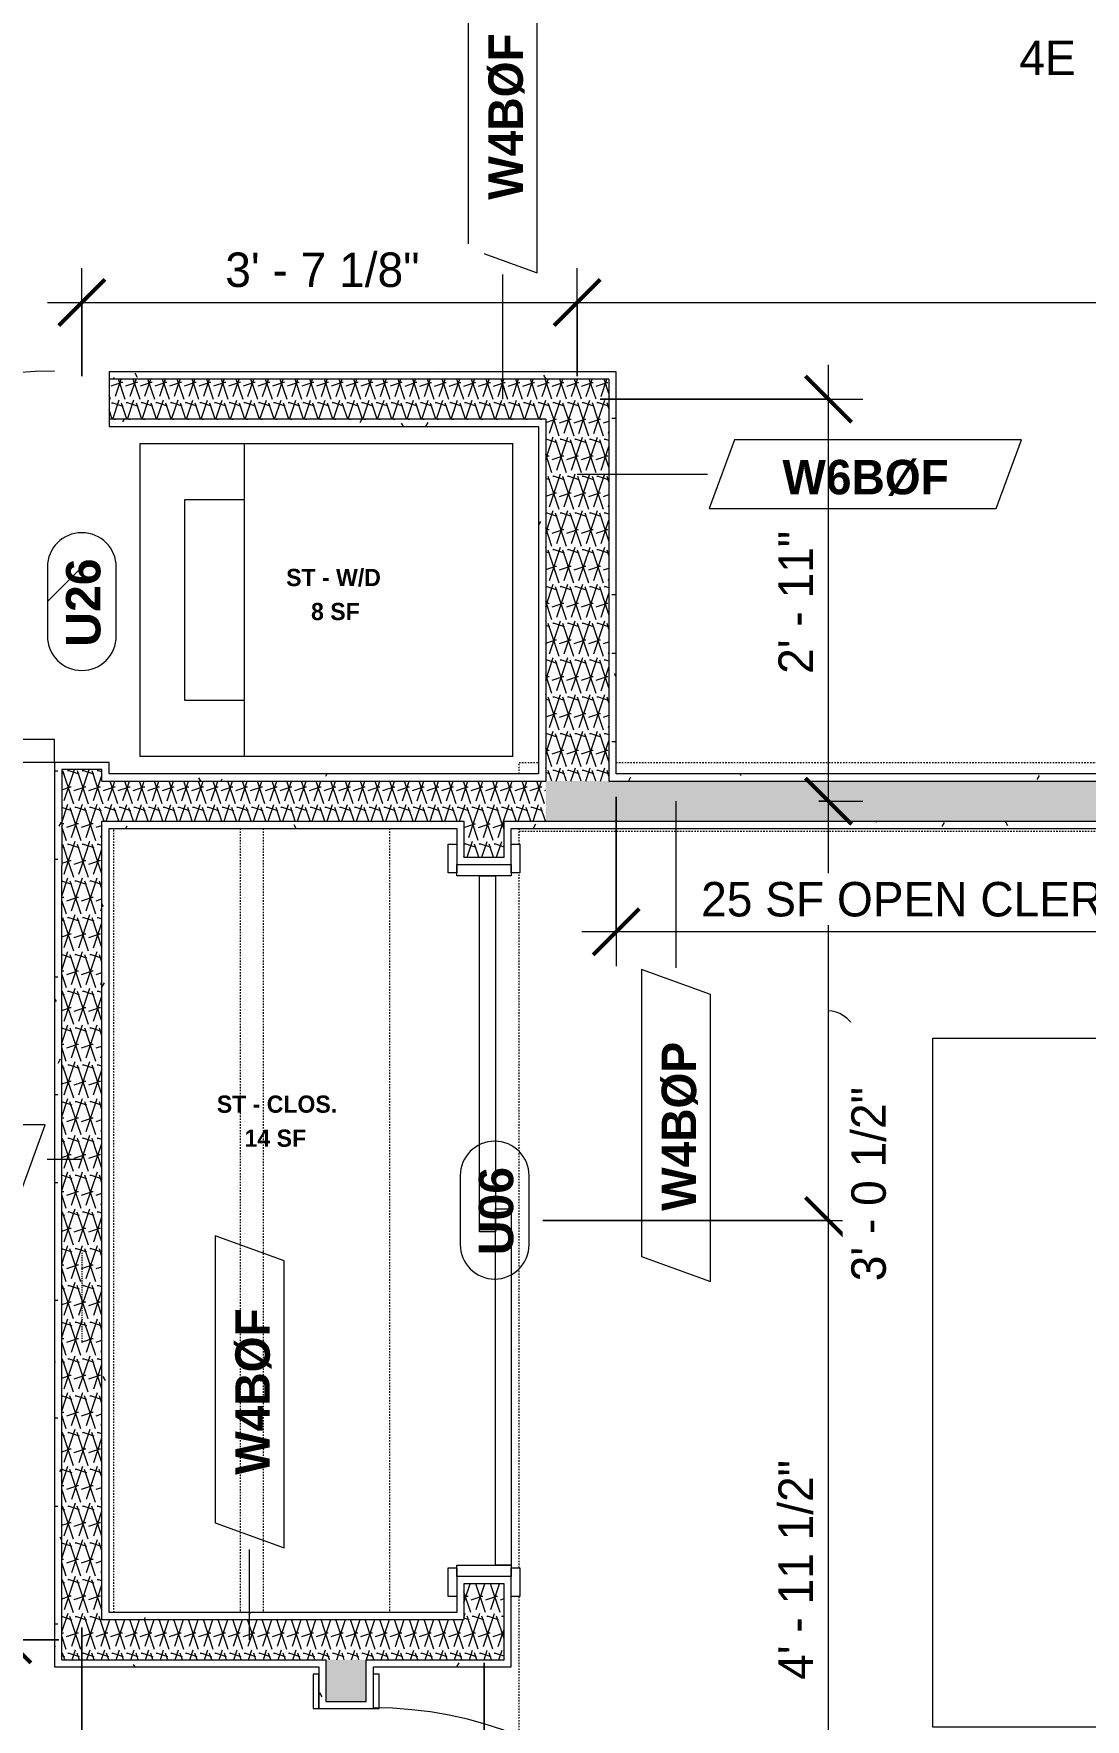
# Model space of a CAD drawing. Header units: inches. Extents: x -4058 to -1781, y 9814 to 12289.
# Drawn here: x -2674.3 to -2582.8, y 10569.6 to 10716.3 of the extents above; entities that cross this region are included whole.
import ezdxf

# ---------------------------------------------------------------- set-up
doc = ezdxf.new("R2010")
doc.units = ezdxf.units.IN
doc.header["$MEASUREMENT"] = 0
doc.linetypes.add('Dash', pattern=[0.25, 0.125, -0.125])
doc.linetypes.add('Dash 3_32_', pattern=[0.1875, 0.09375, -0.09375])
for name, color, linetype, lineweight in [('A-ANNO-DIMS', 211, 'Continuous', 9), ('A-ANNO-DIMS-32', 211, 'Continuous', 9), ('A-AREA-IDEN', 2, 'Continuous', 9), ('A-DETL-1', 90, 'Dash 3_32_', 9), ('A-DOOR-2', 31, 'Continuous', 9), ('A-DOOR-FRAM', 31, 'Continuous', 9), ('A-DOOR-IDEN', 31, 'Continuous', 9), ('A-WALL-2', 113, 'Continuous', 9), ('A-WALL-IDEN', 211, 'Continuous', 9), ('A-WALL-PATT-1', 9, 'Continuous', 9), ('G-ANNO-SYMB-3', 111, 'Continuous', 9), ('I-FURN', 30, 'Continuous', 9), ('I-FURN-HDLN', 30, 'Dash', 9), ('P-SANR-FIXT', 6, 'Continuous', 9), ('Q-CASE', 31, 'Continuous', 9), ('Q-CASE-HDLN', 31, 'Dash', 9)]:
    doc.layers.add(name, color=color, linetype=linetype, lineweight=lineweight)
doc.styles.add('Arial_B', font='arialbd.ttf', dxfattribs={"height": 3})
doc.styles.add('Century Gothic', font='ufonts.com_century-gothic.ttf', dxfattribs={"height": 3})
doc.styles.add('Century Gothic_B', font='GOTHICB.TTF', dxfattribs={"height": 1.5})
doc.styles.add('Century Gothic_B_1', font='GOTHICB.TTF', dxfattribs={"height": 3})
doc.dimstyles.new('THE_DIMENSION_STRING', dxfattribs={"dimscale": 12, "dimtxt": 3.132505, "dimasz": 0.333333, "dimexe": 0.25, "dimexo": 0.166667, "dimgap": 0.041667, "dimtad": 1, "dimdec": 4, "dimrnd": 0.0625, "dimzin": 3, "dimdsep": 46, "dimlunit": 4, "dimtxsty": 'Century Gothic', "dimblk1": 'OBLIQUE', "dimblk2": 'OBLIQUE', "dimsah": 1, "dimcen": 0.09, "dimdle": 0.25, "dimazin": 0, "dimtfac": 1, "dimtdec": 4, "dimtix": 1, "dimtmove": 0, "dimatfit": 3, "dimfxl": 1, "dimtvp": 1, "dimtfill": 1, "dimfrac": 2, "dimtolj": 1, "dimtzin": 0, "dimarcsym": 2})
doc.dimstyles.new('THE_DIMENSION_STRING_1', dxfattribs={"dimscale": 12, "dimtxt": 3.132505, "dimasz": 0.333333, "dimexe": 0.25, "dimexo": 0.166667, "dimgap": 0.041667, "dimtad": 1, "dimdec": 4, "dimrnd": 0.0625, "dimzin": 3, "dimdsep": 46, "dimlunit": 4, "dimtxsty": 'Century Gothic', "dimblk1": 'OBLIQUE', "dimblk2": 'OBLIQUE', "dimsah": 1, "dimcen": 0.09, "dimdle": 0.25, "dimazin": 0, "dimtfac": 1, "dimtdec": 4, "dimtix": 1, "dimtmove": 1, "dimatfit": 3, "dimfxl": 1, "dimtvp": 1, "dimtfill": 1, "dimfrac": 2, "dimtolj": 1, "dimtzin": 0, "dimarcsym": 2})
doc.dimstyles.new('THE_DIMENSION_STRING_2', dxfattribs={"dimscale": 12, "dimtxt": 3.132505, "dimasz": 0.333333, "dimexe": 0.25, "dimexo": 0.166667, "dimgap": 0.041667, "dimtad": 1, "dimdec": 4, "dimrnd": 0.0625, "dimzin": 3, "dimdsep": 46, "dimlunit": 4, "dimtxsty": 'Century Gothic', "dimblk1": 'OBLIQUE', "dimblk2": 'OBLIQUE', "dimsah": 1, "dimcen": 0.09, "dimdle": 0.25, "dimazin": 0, "dimtfac": 1, "dimtdec": 4, "dimtix": 1, "dimtmove": 0, "dimatfit": 3, "dimfxl": 1, "dimtvp": 1, "dimtfill": 1, "dimfrac": 2, "dimtolj": 1, "dimtzin": 0, "dimarcsym": 2})
doc.dimstyles.new('THE_DIMENSION_STRING_6', dxfattribs={"dimscale": 12, "dimtxt": 3.132505, "dimasz": 0.333333, "dimexe": 0.25, "dimexo": 0.166667, "dimgap": 0.041667, "dimtad": 1, "dimdec": 4, "dimrnd": 0.0625, "dimzin": 3, "dimdsep": 46, "dimlunit": 4, "dimtxsty": 'Century Gothic', "dimblk1": 'OBLIQUE', "dimblk2": 'OBLIQUE', "dimsah": 1, "dimcen": 0.09, "dimdle": 0.25, "dimazin": 0, "dimtfac": 1, "dimtdec": 4, "dimtix": 1, "dimtmove": 0, "dimatfit": 3, "dimfxl": 1, "dimtvp": 1, "dimtfill": 1, "dimfrac": 2, "dimtolj": 1, "dimtzin": 0, "dimarcsym": 2})
pattern_1 = [(0, (0, 0), (10.24, 2.56), [0.422, -7.258, 0.422, -7.258, -40.96]), (0, (0, 0), (10.24, 2.56), [-15.36, 0.422, -14.938, 0.422, -7.258, -17.92]), (0, (0, 0), (10.24, 2.56), [-38.4, 0.422, -4.698, 0.422, -12.378]), (120, (3.84, 1.28), (-7.33702503, 7.58810013), [0.422, -7.258, 0.422, -7.258, -40.96]), (120, (3.84, 1.28), (-7.33702503, 7.58810013), [-15.36, 0.422, -14.938, 0.422, -7.258, -17.92]), (120, (3.84, 1.28), (-7.33702503, 7.58810013), [-38.4, 0.422, -4.698, 0.422, -12.378]), (240, (5.12, 6.4), (-2.90297497, -10.14810013), [0.422, -7.258, 0.422, -7.258, -40.96]), (240, (5.12, 6.4), (-2.90297497, -10.14810013), [-15.36, 0.422, -14.938, 0.422, -7.258, -17.92]), (240, (5.12, 6.4), (-2.90297497, -10.14810013), [-38.4, 0.422, -4.698, 0.422, -12.378])]
pattern_2 = [(161.57, (0.16, 0.16), (-1.279773737, -0.000426766), [0, -9.107, 1.011, 0]), (18.43, (-0.16, 0.16), (-1.279773737, 0.000426766), [0, -9.107, 1.011, 0]), (108.43, (0.16, 0.16), (0.639452382, -3.199964008), [3.035, -7.083]), (71.57, (-0.16, 0.16), (0.639452382, 3.199964008), [3.035, -7.083])]

# ---------------------------------------------------------------- blocks, each defined once
blk = doc.blocks.new('SLIDING - FLUSH - SLIDING - FLUSH - 5-0 x 6-8-3203586-UNIT PLANS - 2ND FLOOR')
at = {"layer": 'A-DOOR-2'}
for p, q in [((-32.75, 3.25), (-30.25, 3.25)), ((-32.75, 2.5), (-32.75, 3.25)), ((-30.25, 3.25), (-30.25, 2.5)), ((30.25, 3.25), (32.75, 3.25)), ((30.25, 2.5), (30.25, 3.25)), ((32.75, 3.25), (32.75, 2.5)), ((-30.25, 2.5), (-32.75, 2.5)), ((32.75, 2.5), (30.25, 2.5)), ((-1, -0.88), (-1, 0.5)), ((-1, 0.5), (30, 0.5)), ((30, 0.5), (30, -0.88)), ((-30, -2.25), (-30, -0.88)), ((-30, -0.88), (1, -0.88)), ((30, -0.88), (-1, -0.88)), ((1, -0.88), (1, -2.25)), ((-32.75, -2.25), (-30.25, -2.25)), ((-32.75, -3), (-32.75, -2.25)), ((-30.25, -2.25), (-30.25, -3)), ((1, -2.25), (-30, -2.25)), ((30.25, -2.25), (32.75, -2.25)), ((30.25, -3), (30.25, -2.25)), ((32.75, -2.25), (32.75, -3)), ((-30.25, -3), (-32.75, -3)), ((32.75, -3), (30.25, -3))]:
    blk.add_line(p, q, dxfattribs=at)
at = {"layer": 'A-DOOR-FRAM'}
for p, q in [((-31, -2.25), (-31, 2.5)), ((-31, 2.5), (-30, 2.5)), ((-30, 2.5), (-30, -2.25)), ((30, 2.5), (31, 2.5)), ((30, -2.25), (30, 2.5)), ((31, 2.5), (31, -2.25)), ((-30, -2.25), (-31, -2.25)), ((31, -2.25), (30, -2.25))]:
    blk.add_line(p, q, dxfattribs=at)
blk = doc.blocks.new('SWING - SINGLE - FLUSH - SWING - FLUSH - 2-10 x 6-8 - PRIVACY-3983842-UNIT PLANS - 2ND FLOOR')
at = {"layer": 'A-DOOR-2'}
for p, q in [((15, 2.37), (15, 36.38)), ((17, 36.38), (15, 36.38)), ((17, 2.37), (17, 36.38)), ((17, 2.37), (15, 2.37))]:
    blk.add_line(p, q, dxfattribs=at)
blk.add_arc((17, 2.37), 34.07, 93.3657, 180, dxfattribs=at)
at = {"layer": 'A-DOOR-FRAM'}
for p, q in [((-17, 2.87), (-20, 2.87)), ((-20, 2.87), (-20, 2.37)), ((-20, 2.37), (-17, 2.37)), ((-17, 2.37), (-17, 2.87)), ((20, 2.87), (17, 2.87)), ((17, 2.87), (17, 2.37)), ((17, 2.37), (20, 2.37)), ((20, 2.37), (20, 2.87)), ((-17, -2.38), (-20, -2.38)), ((-20, -2.38), (-20, -2.88)), ((-20, -2.88), (-17, -2.88)), ((-17, -2.88), (-17, -2.38)), ((20, -2.38), (17, -2.38)), ((17, -2.38), (17, -2.88)), ((17, -2.88), (20, -2.88)), ((20, -2.88), (20, -2.38))]:
    blk.add_line(p, q, dxfattribs=at)
blk = doc.blocks.new('OD_CW_Closet - OD_CW_Closet-3786599-UNIT PLANS - 2ND FLOOR')
at = {"layer": 'Q-CASE-HDLN'}
for p, q in [((0.74, -24), (0.74, 0)), ((0.74, 0), (68.99, 0)), ((68.99, 0), (68.99, -24)), ((0.74, -11), (68.99, -11)), ((0.74, -13), (68.99, -13)), ((68.99, -24), (0.74, -24))]:
    blk.add_line(p, q, dxfattribs=at)
blk = doc.blocks.new('SWING - SINGLE - FLUSH - SWING - OFFSET PIVOT - 34_ x 80_ - DRYWALL FRAME-3983854-UNIT PLANS - 2ND FLOOR')
at = {"layer": 'A-DOOR-2'}
for p, q in [((15, -2.37), (15, -36.38)), ((17, -2.37), (15, -2.37)), ((17, -2.37), (17, -36.38)), ((17, -36.38), (15, -36.38))]:
    blk.add_line(p, q, dxfattribs=at)
blk.add_arc((17, -2.37), 34.07, 180, 266.6343, dxfattribs=at)
blk = doc.blocks.new('Bed-Standard - Queen 60_ x 79_-3761504-UNIT PLANS - 2ND FLOOR')
at = {"layer": 'I-FURN'}
for p, q in [((-19.31, 41.3), (40.69, 41.3)), ((-19.31, -37.2), (-19.31, 41.3)), ((40.69, 41.3), (40.69, -37.2)), ((40.69, -23.7), (-19.31, -17.13)), ((-16.31, -23.7), (37.69, -23.7)), ((-16.31, -35.7), (-16.31, -23.7)), ((37.69, -35.7), (37.69, -23.7)), ((-16.31, -35.7), (37.69, -35.7))]:
    blk.add_line(p, q, dxfattribs=at)
at = {"layer": 'I-FURN-HDLN'}
for p, q in [((-55.31, 77.3), (-7.94, 77.3)), ((-5.44, 77.3), (55.06, 77.3)), ((57.56, 77.3), (58.94, 77.3)), ((58.69, 77.3), (58.69, -37.2)), ((63.69, 77.3), (64.69, 77.3)), ((64.69, 77.3), (64.69, 75.61)), ((64.69, 68.86), (64.69, -13.39)), ((-55.31, 17.36), (-55.31, 51.36))]:
    blk.add_line(p, q, dxfattribs=at)
blk = doc.blocks.new('Stacked Washer and Dryer - 26_x25_ - Private-1352637-UNIT PLANS - 2ND FLOOR')
at = {"layer": 'P-SANR-FIXT'}
for p, q in [((0, 13.625), (32.4375, 13.625)), ((0, 13.625), (0, -13.625)), ((23.34375, 13.625), (23.34375, -13.625)), ((32.4375, 13.625), (32.4375, -13.625)), ((23.34375, 8.75), (28.53125, 8.75)), ((28.53125, 8.75), (28.53125, -8.75)), ((28.53125, -8.75), (23.34375, -8.75)), ((32.4375, -13.625), (0, -13.625))]:
    blk.add_line(p, q, dxfattribs=at)
blk = doc.blocks.new('DIMBLOCK14-UNIT PLANS - 2ND FLOOR')
at = {"layer": 'A-ANNO-DIMS-32', "lineweight": 50}
for p, q in [((-2605.15, 10613.03), (-2607.15, 10615.03)), ((-2605.15, 10613.03), (-2603.15, 10611.03)), ((-2605.15, 10553.53), (-2607.15, 10555.53)), ((-2605.15, 10553.53), (-2603.15, 10551.53))]:
    blk.add_line(p, q, dxfattribs=at)
at = {"layer": 'A-ANNO-DIMS-32'}
for p, q in [((-2630, 10613.03), (-2602.15, 10613.03)), ((-2605.15, 10613.03), (-2630, 10613.03)), ((-2605.15, 10553.53), (-2605.15, 10613.03)), ((-2623.03, 10553.53), (-2602.15, 10553.53)), ((-2605.15, 10553.53), (-2623.03, 10553.53))]:
    blk.add_line(p, q, dxfattribs=at)
at = {"layer": 'A-ANNO-DIMS-32', "color": 0, "insert": (-2609.49, 10573.04), "char_height": 3, "width": 24.5827, "attachment_point": 1, "rotation": 90, "line_spacing_factor": 0.984502, "style": 'Century Gothic', "bg_fill": 3, "box_fill_scale": 1.25, "bg_fill_color": 256, "bg_fill_true_color": 13158600, "bg_fill_transparency": 0}
blk.add_mtext('4\' - 11 1/2"', dxfattribs=at)
blk = doc.blocks.new('_Oblique')
at = {"color": 0, "linetype": 'ByBlock', "lineweight": -2}
blk.add_line((-0.5, -0.5), (0.5, 0.5), dxfattribs=at)
blk = doc.blocks.new('DIMBLOCK15-UNIT PLANS - 2ND FLOOR')
at = {"layer": 'A-ANNO-DIMS-32', "lineweight": 50}
for p, q in [((-2605.15, 10649.53), (-2607.15, 10651.53)), ((-2605.15, 10649.53), (-2603.15, 10647.53)), ((-2605.15, 10613.03), (-2607.15, 10615.03)), ((-2605.15, 10613.03), (-2603.15, 10611.03))]:
    blk.add_line(p, q, dxfattribs=at)
at = {"layer": 'A-ANNO-DIMS-32'}
for p, q in [((-2605.97, 10649.53), (-2602.15, 10649.53)), ((-2605.15, 10649.53), (-2605.97, 10649.53)), ((-2605.15, 10613.03), (-2605.15, 10649.53)), ((-2630, 10613.03), (-2602.15, 10613.03)), ((-2605.15, 10613.03), (-2630, 10613.03))]:
    blk.add_line(p, q, dxfattribs=at)
blk.add_ellipse((-2605.15, 10625.89), major_axis=(0, 5.39), ratio=0.627633, start_param=4.712389, end_param=6.283185, dxfattribs=at)
at = {"layer": 'A-ANNO-DIMS-32', "color": 0, "insert": (-2603.15, 10607.74), "char_height": 3, "width": 21.7784, "attachment_point": 1, "rotation": 90, "line_spacing_factor": 0.984502, "style": 'Century Gothic', "bg_fill": 3, "box_fill_scale": 1.25, "bg_fill_color": 256, "bg_fill_true_color": 13158600, "bg_fill_transparency": 0}
blk.add_mtext('3\' - 0 1/2"', dxfattribs=at)
blk = doc.blocks.new('DIMBLOCK16-UNIT PLANS - 2ND FLOOR')
at = {"layer": 'A-ANNO-DIMS-32'}
for p, q in [((-2605.15, 10649.53), (-2605.15, 10687.53)), ((-2625, 10684.53), (-2602.15, 10684.53)), ((-2605.15, 10684.53), (-2625, 10684.53)), ((-2605.97, 10649.53), (-2602.15, 10649.53)), ((-2605.15, 10649.53), (-2605.97, 10649.53))]:
    blk.add_line(p, q, dxfattribs=at)
at = {"layer": 'A-ANNO-DIMS-32', "lineweight": 50}
for p, q in [((-2605.15, 10684.53), (-2607.15, 10686.53)), ((-2605.15, 10684.53), (-2603.15, 10682.53)), ((-2605.15, 10649.53), (-2607.15, 10651.53)), ((-2605.15, 10649.53), (-2603.15, 10647.53))]:
    blk.add_line(p, q, dxfattribs=at)
at = {"layer": 'A-ANNO-DIMS-32', "color": 0, "insert": (-2609.49, 10660.62), "char_height": 3, "width": 15.394, "attachment_point": 1, "rotation": 90, "line_spacing_factor": 0.984502, "style": 'Century Gothic', "bg_fill": 3, "box_fill_scale": 1.25, "bg_fill_color": 256, "bg_fill_true_color": 13158600, "bg_fill_transparency": 0}
blk.add_mtext('2\' - 11"', dxfattribs=at)
blk = doc.blocks.new('DIMBLOCK17-UNIT PLANS - 2ND FLOOR')
at = {"layer": 'A-ANNO-DIMS-32'}
for p, q in [((-2670.12, 10574.53), (-2670.12, 10561.2)), ((-2670.12, 10564.2), (-2670.12, 10574.53)), ((-2635.12, 10574.53), (-2635.12, 10561.2)), ((-2635.12, 10564.2), (-2635.12, 10574.53)), ((-2632.12, 10564.2), (-2673.12, 10564.2))]:
    blk.add_line(p, q, dxfattribs=at)
at = {"layer": 'A-ANNO-DIMS-32', "lineweight": 50}
for p, q in [((-2670.12, 10564.2), (-2668.12, 10566.2)), ((-2635.12, 10564.2), (-2633.12, 10566.2)), ((-2670.12, 10564.2), (-2672.12, 10562.2)), ((-2635.12, 10564.2), (-2637.12, 10562.2))]:
    blk.add_line(p, q, dxfattribs=at)
at = {"layer": 'A-ANNO-DIMS-32', "color": 0, "insert": (-2659.04, 10568.55), "char_height": 3, "width": 15.394, "attachment_point": 1, "line_spacing_factor": 0.984502, "style": 'Century Gothic', "bg_fill": 3, "box_fill_scale": 1.25, "bg_fill_color": 256, "bg_fill_true_color": 13158600, "bg_fill_transparency": 0}
blk.add_mtext('2\' - 11"', dxfattribs=at)
blk = doc.blocks.new('DIMBLOCK20-UNIT PLANS - 2ND FLOOR')
at = {"layer": 'A-ANNO-DIMS-32'}
for p, q in [((-2670.12, 10574.53), (-2670.12, 10545.96)), ((-2670.12, 10548.96), (-2670.12, 10574.53)), ((-2647.12, 10548.14), (-2647.12, 10551.96)), ((-2647.12, 10548.96), (-2673.12, 10548.96)), ((-2647.12, 10548.96), (-2647.12, 10548.14))]:
    blk.add_line(p, q, dxfattribs=at)
at = {"layer": 'A-ANNO-DIMS-32', "lineweight": 50}
for p, q in [((-2670.12, 10548.96), (-2668.12, 10550.96)), ((-2647.12, 10548.96), (-2645.12, 10550.96)), ((-2670.12, 10548.96), (-2672.12, 10546.96)), ((-2647.12, 10548.96), (-2649.12, 10546.96))]:
    blk.add_line(p, q, dxfattribs=at)
at = {"layer": 'A-ANNO-DIMS-32', "color": 0, "insert": (-2665.04, 10553.31), "char_height": 3, "width": 15.394, "attachment_point": 1, "line_spacing_factor": 0.984502, "style": 'Century Gothic', "bg_fill": 3, "box_fill_scale": 1.25, "bg_fill_color": 256, "bg_fill_true_color": 13158600, "bg_fill_transparency": 0}
blk.add_mtext('1\' - 11"', dxfattribs=at)
blk = doc.blocks.new('Wall Tag - Arch Wall-3956453-UNIT PLANS - 2ND FLOOR')
at = {"layer": 'A-WALL-IDEN'}
for p, q in [((-0.3561, 0.0937), (-0.4244, -0.0937)), ((0.4244, 0.0937), (-0.3561, 0.0937)), ((0.3561, -0.0937), (0.4244, 0.0937)), ((-0.4244, -0.0937), (0.3561, -0.0937))]:
    blk.add_line(p, q, dxfattribs=at)
blk = doc.blocks.new('Door Tag - Type Mark-2601225-UNIT PLANS - 2ND FLOOR')
at = {"layer": 'A-DOOR-IDEN'}
for p, q in [((0.09375, 0.09375), (-0.09375, 0.09375)), ((-0.09375, -0.09375), (0.09375, -0.09375))]:
    blk.add_line(p, q, dxfattribs=at)
for centre, start, end in [((-0.09375, 0), 90, 270), ((0.09375, 0), 270, 90)]:
    blk.add_arc(centre, 0.09375, start, end, dxfattribs=at)
blk = doc.blocks.new('DIMBLOCK388-UNIT PLANS - 2ND FLOOR')
at = {"layer": 'A-ANNO-DIMS-32'}
for p, q in [((-2670.12, 10686.53), (-2670.12, 10695.95)), ((-2627, 10686.53), (-2627, 10695.95)), ((-2673.12, 10692.95), (-2627, 10692.95)), ((-2670.12, 10692.95), (-2670.12, 10686.53)), ((-2627, 10692.95), (-2627, 10686.53))]:
    blk.add_line(p, q, dxfattribs=at)
at = {"layer": 'A-ANNO-DIMS-32', "lineweight": 50}
for p, q in [((-2670.12, 10692.95), (-2668.12, 10694.95)), ((-2627, 10692.95), (-2625, 10694.95)), ((-2670.12, 10692.95), (-2672.12, 10690.95)), ((-2627, 10692.95), (-2629, 10690.95))]:
    blk.add_line(p, q, dxfattribs=at)
at = {"layer": 'A-ANNO-DIMS-32', "color": 0, "insert": (-2657.64, 10697.3), "char_height": 3, "width": 21.7784, "attachment_point": 1, "line_spacing_factor": 0.984502, "style": 'Century Gothic', "bg_fill": 3, "box_fill_scale": 1.25, "bg_fill_color": 256, "bg_fill_true_color": 13158600, "bg_fill_transparency": 0}
blk.add_mtext('3\' - 7 1/8"', dxfattribs=at)
blk = doc.blocks.new('DIMBLOCK389-UNIT PLANS - 2ND FLOOR')
at = {"layer": 'A-ANNO-DIMS-32'}
for p, q in [((-2627, 10686.53), (-2627, 10695.95)), ((-2513.12, 10693.78), (-2513.12, 10689.95)), ((-2513.12, 10692.95), (-2513.12, 10693.78)), ((-2627, 10692.95), (-2510.12, 10692.95)), ((-2627, 10692.95), (-2627, 10686.53))]:
    blk.add_line(p, q, dxfattribs=at)
at = {"layer": 'A-ANNO-DIMS-32', "lineweight": 50}
for p, q in [((-2627, 10692.95), (-2625, 10694.95)), ((-2513.12, 10692.95), (-2511.12, 10694.95)), ((-2627, 10692.95), (-2629, 10690.95)), ((-2513.12, 10692.95), (-2515.12, 10690.95))]:
    blk.add_line(p, q, dxfattribs=at)
at = {"layer": 'A-ANNO-DIMS-32', "color": 0, "insert": (-2579.14, 10697.3), "char_height": 3, "width": 21.7784, "attachment_point": 1, "line_spacing_factor": 0.984502, "style": 'Century Gothic', "bg_fill": 3, "box_fill_scale": 1.25, "bg_fill_color": 256, "bg_fill_true_color": 13158600, "bg_fill_transparency": 0}
blk.add_mtext('9\' - 5 7/8"', dxfattribs=at)
blk = doc.blocks.new('DIMBLOCK447-UNIT PLANS - 2ND FLOOR')
at = {"layer": 'A-ANNO-DIMS-32'}
for p, q in [((-2670.12, 10577.59), (-2670.12, 10545.96)), ((-2670.12, 10548.96), (-2670.12, 10577.59)), ((-2714.72, 10554.76), (-2714.72, 10545.96)), ((-2714.72, 10548.96), (-2714.72, 10554.76)), ((-2667.12, 10548.96), (-2717.72, 10548.96))]:
    blk.add_line(p, q, dxfattribs=at)
at = {"layer": 'A-ANNO-DIMS-32', "lineweight": 50}
for p, q in [((-2714.72, 10548.96), (-2712.72, 10550.96)), ((-2670.12, 10548.96), (-2668.12, 10550.96)), ((-2714.72, 10548.96), (-2716.72, 10546.96)), ((-2670.12, 10548.96), (-2672.12, 10546.96))]:
    blk.add_line(p, q, dxfattribs=at)
at = {"layer": 'A-ANNO-DIMS-32', "color": 0, "insert": (-2701.5, 10553.31), "char_height": 3, "width": 21.7784, "attachment_point": 1, "line_spacing_factor": 0.984502, "style": 'Century Gothic', "bg_fill": 3, "box_fill_scale": 1.25, "bg_fill_color": 256, "bg_fill_true_color": 13158600, "bg_fill_transparency": 0}
blk.add_mtext('3\' - 8 5/8"', dxfattribs=at)
blk = doc.blocks.new('DIMBLOCK495-UNIT PLANS - 2ND FLOOR')
at = {"layer": 'A-ANNO-DIMS-32'}
for p, q in [((-2676.55, 10472.53), (-2676.55, 10579.53)), ((-2672.12, 10576.53), (-2679.55, 10576.53)), ((-2676.55, 10576.53), (-2672.12, 10576.53)), ((-2661.12, 10475.53), (-2679.55, 10475.53)), ((-2676.55, 10475.53), (-2661.12, 10475.53))]:
    blk.add_line(p, q, dxfattribs=at)
at = {"layer": 'A-ANNO-DIMS-32', "lineweight": 50}
for p, q in [((-2676.55, 10576.53), (-2678.55, 10578.53)), ((-2676.55, 10576.53), (-2674.55, 10574.53)), ((-2676.55, 10475.53), (-2678.55, 10477.53)), ((-2676.55, 10475.53), (-2674.55, 10473.53))]:
    blk.add_line(p, q, dxfattribs=at)
at = {"layer": 'A-ANNO-DIMS-32', "color": 0, "insert": (-2680.89, 10520.79), "char_height": 3, "width": 12.5897, "attachment_point": 1, "rotation": 90, "line_spacing_factor": 0.984502, "style": 'Century Gothic', "bg_fill": 3, "box_fill_scale": 1.25, "bg_fill_color": 256, "bg_fill_true_color": 13158600, "bg_fill_transparency": 0}
blk.add_mtext('8\' - 5"', dxfattribs=at)
blk = doc.blocks.new('DIMBLOCK1358-UNIT PLANS - 2ND FLOOR')
at = {"layer": 'A-ANNO-DIMS-32'}
for p, q in [((-2623.62, 10649.91), (-2623.62, 10635.16)), ((-2623.62, 10638.16), (-2623.62, 10649.91)), ((-2529.56, 10649.91), (-2529.56, 10635.16)), ((-2529.56, 10638.16), (-2529.56, 10649.91)), ((-2526.56, 10638.16), (-2626.62, 10638.16))]:
    blk.add_line(p, q, dxfattribs=at)
at = {"layer": 'A-ANNO-DIMS-32', "lineweight": 50}
for p, q in [((-2623.62, 10638.16), (-2621.62, 10640.16)), ((-2529.56, 10638.16), (-2527.56, 10640.16)), ((-2623.62, 10638.16), (-2625.62, 10636.16)), ((-2529.56, 10638.16), (-2531.56, 10636.16))]:
    blk.add_line(p, q, dxfattribs=at)
at = {"layer": 'A-ANNO-DIMS-32', "color": 0, "insert": (-2616.22, 10642.5), "char_height": 3, "width": 95.1088, "attachment_point": 1, "line_spacing_factor": 0.984502, "style": 'Century Gothic', "bg_fill": 3, "box_fill_scale": 1.25, "bg_fill_color": 256, "bg_fill_true_color": 13158600, "bg_fill_transparency": 0}
blk.add_mtext('25 SF OPEN CLERESTORY AT ALL FLOORS', dxfattribs=at)

msp = doc.modelspace()

# ---------------------------------------------------------------- hatches: boundary and pattern name
at = {"layer": 'A-WALL-PATT-1'}
h = msp.add_hatch(dxfattribs=at)
h.set_pattern_fill('FP_1', color=256, style=0, pattern_type=2)
h.set_pattern_definition(pattern_1)
h.paths.add_polyline_path([(-2624.24874, 10686.28481), (-2623.62374, 10686.28481), (-2623.62374, 10686.90981), (-2667.74874, 10686.90981), (-2667.74874, 10686.28481), (-2637.0086, 10686.28481)], flags=0)
h = msp.add_hatch(dxfattribs=at)
h.set_pattern_fill('FP_5', color=256, style=0, pattern_type=2)
h.set_pattern_definition(pattern_2)
h.paths.add_polyline_path([(-2629.74874, 10682.78481), (-2624.24874, 10682.78481), (-2624.24874, 10686.28481), (-2667.74874, 10686.28481), (-2667.74874, 10682.78481), (-2637.0086, 10682.78481)], flags=0)
h = msp.add_hatch(dxfattribs=at)
h.set_pattern_fill('FP_1', color=256, style=0, pattern_type=2)
h.set_pattern_definition(pattern_1)
h.paths.add_polyline_path([(-2624.24874, 10651.90981), (-2623.62374, 10651.90981), (-2623.62374, 10686.28481), (-2624.24874, 10686.28481), (-2624.24874, 10669.37737)], flags=0)
h = msp.add_hatch(dxfattribs=at)
h.set_pattern_fill('FP_1', color=256, style=0, pattern_type=2)
h.set_pattern_definition(pattern_1)
h.paths.add_polyline_path([(-2630.37374, 10682.15981), (-2629.74874, 10682.15981), (-2629.74874, 10682.78481), (-2667.74874, 10682.78481), (-2667.74874, 10682.15981), (-2637.0086, 10682.15981)], flags=0)
h = msp.add_hatch(dxfattribs=at)
h.set_pattern_fill('FP_1', color=256, style=0, pattern_type=2)
h.set_pattern_definition(pattern_1)
h.paths.add_polyline_path([(-2630.37374, 10651.28481), (-2629.74874, 10651.28481), (-2629.74874, 10682.15981), (-2630.37374, 10682.15981), (-2630.37374, 10651.90981)], flags=0)
h = msp.add_hatch(dxfattribs=at)
h.set_pattern_fill('FP_5', color=256, style=0, pattern_type=2)
h.set_pattern_definition(pattern_2)
h.paths.add_polyline_path([(-2624.24874, 10651.28481), (-2624.24874, 10682.78481), (-2629.74874, 10682.78481), (-2629.74874, 10651.28481)], flags=0)
h = msp.add_hatch(dxfattribs=at)
h.set_pattern_fill('FP_1', color=256, style=0, pattern_type=2)
h.set_pattern_definition(pattern_1)
h.paths.add_polyline_path([(-2671.87374, 10643.9144), (-2671.87374, 10652.28481), (-2670.12374, 10652.28481), (-2670.12374, 10652.90981), (-2672.49874, 10652.90981), (-2672.49874, 10643.9144)], flags=0)
h = msp.add_hatch(dxfattribs=at)
h.set_pattern_fill('FP_5', color=256, style=0, pattern_type=2)
h.set_pattern_definition(pattern_2)
h.paths.add_polyline_path([(-2671.87374, 10643.9144), (-2668.37374, 10643.9144), (-2668.37374, 10652.28481), (-2671.87374, 10652.28481)], flags=0)
h = msp.add_hatch(dxfattribs=at)
h.set_pattern_fill('FP_5', color=256, style=0, pattern_type=2)
h.set_pattern_definition(pattern_2)
h.paths.add_polyline_path([(-2629.74874, 10647.78481), (-2629.74874, 10651.28481), (-2668.37374, 10651.28481), (-2668.37374, 10647.78481), (-2630.37374, 10647.78481)], flags=0)
h = msp.add_hatch(dxfattribs=at)
h.set_pattern_fill('FP_1', color=256, style=0, pattern_type=2)
h.set_pattern_definition(pattern_1)
h.paths.add_polyline_path([(-2630.37374, 10651.28481), (-2630.37374, 10651.90981), (-2667.74874, 10651.90981), (-2667.74874, 10651.28481), (-2637.0086, 10651.28481)], flags=0)
h = msp.add_hatch(dxfattribs=at)
h.set_pattern_fill('FP_5', color=256, style=0, pattern_type=2)
h.set_pattern_definition(pattern_2)
h.paths.add_polyline_path([(-2517.37374, 10647.78481), (-2517.37374, 10651.28481), (-2629.74874, 10651.28481), (-2629.74874, 10647.78481), (-2534.06923, 10647.78481)], flags=0)
h = msp.add_hatch(dxfattribs=at)
h.set_pattern_fill('FP_1', color=256, style=0, pattern_type=2)
h.set_pattern_definition(pattern_1)
h.paths.add_polyline_path([(-2517.37374, 10651.28481), (-2517.37374, 10651.90981), (-2525.18624, 10651.90981), (-2525.18624, 10651.28481)], flags=0)
h.paths.add_polyline_path([(-2528.93624, 10651.28481), (-2528.93624, 10651.90981), (-2624.24874, 10651.90981), (-2624.24874, 10651.28481), (-2534.06923, 10651.28481)], flags=0)
h = msp.add_hatch(dxfattribs=at)
h.set_pattern_fill('FP_1', color=256, style=0, pattern_type=2)
h.set_pattern_definition(pattern_1)
h.paths.add_polyline_path([(-2630.37374, 10647.15981), (-2630.37374, 10647.78481), (-2633.37374, 10647.78481), (-2633.37374, 10647.15981), (-2632.74874, 10647.15981)], flags=0)
h.paths.add_polyline_path([(-2636.87374, 10647.15981), (-2636.87374, 10647.78481), (-2667.74874, 10647.78481), (-2667.74874, 10647.15981), (-2637.0086, 10647.15981)], flags=0)
h = msp.add_hatch(dxfattribs=at)
h.set_pattern_fill('FP_5', color=256, style=0, pattern_type=2)
h.set_pattern_definition(pattern_2)
h.paths.add_polyline_path([(-2633.37374, 10574.78481), (-2633.37374, 10581.40981), (-2636.87374, 10581.40981), (-2636.87374, 10574.78481)], flags=0)
h.paths.add_polyline_path([(-2633.37374, 10644.65981), (-2633.37374, 10647.78481), (-2636.87374, 10647.78481), (-2636.87374, 10644.65981), (-2635.12374, 10644.65981)], flags=0)
h = msp.add_hatch(dxfattribs=at)
h.set_pattern_fill('FP_1', color=256, style=0, pattern_type=2)
h.set_pattern_definition(pattern_1)
h.paths.add_polyline_path([(-2517.37374, 10647.15981), (-2517.37374, 10647.78481), (-2630.37374, 10647.78481), (-2630.37374, 10647.15981), (-2534.06923, 10647.15981)], flags=0)
h = msp.add_hatch(dxfattribs=at)
h.set_pattern_fill('FP_1', color=256, style=0, pattern_type=2)
h.set_pattern_definition(pattern_1)
h.paths.add_polyline_path([(-2633.37374, 10574.15981), (-2632.74874, 10574.15981), (-2632.74874, 10582.03481), (-2635.12374, 10582.03481), (-2635.12374, 10581.40981), (-2633.37374, 10581.40981), (-2633.37374, 10574.78481)], flags=0)
h.paths.add_polyline_path([(-2632.74874, 10644.03481), (-2632.74874, 10647.15981), (-2633.37374, 10647.15981), (-2633.37374, 10644.65981), (-2635.12374, 10644.65981), (-2635.12374, 10644.03481)], flags=0)
h = msp.add_hatch(dxfattribs=at)
h.set_pattern_fill('FP_1', color=256, style=0, pattern_type=2)
h.set_pattern_definition(pattern_1)
h.paths.add_polyline_path([(-2671.87374, 10574.15981), (-2671.87374, 10643.9144), (-2672.49874, 10643.9144), (-2672.49874, 10574.15981)], flags=0)
h = msp.add_hatch(dxfattribs=at)
h.set_pattern_fill('FP_5', color=256, style=0, pattern_type=2)
h.set_pattern_definition(pattern_2)
h.paths.add_polyline_path([(-2671.32172, 10574.78481), (-2668.37374, 10574.78481), (-2668.37374, 10643.9144), (-2671.87374, 10643.9144), (-2671.87374, 10574.78481)], flags=0)
h = msp.add_hatch(dxfattribs=at)
h.set_pattern_fill('FP_1', color=256, style=0, pattern_type=2)
h.set_pattern_definition(pattern_1)
h.paths.add_polyline_path([(-2667.74874, 10578.28481), (-2667.74874, 10643.9144), (-2668.37374, 10643.9144), (-2668.37374, 10578.28481)], flags=0)
h = msp.add_hatch(dxfattribs=at)
h.set_pattern_fill('FP_1', color=256, style=0, pattern_type=2)
h.set_pattern_definition(pattern_1)
h.paths.add_polyline_path([(-2637.49874, 10578.28481), (-2637.49874, 10578.90981), (-2667.74874, 10578.90981), (-2667.74874, 10578.28481)], flags=0)
h = msp.add_hatch(dxfattribs=at)
h.set_pattern_fill('FP_5', color=256, style=0, pattern_type=2)
h.set_pattern_definition(pattern_2)
h.paths.add_polyline_path([(-2636.87374, 10574.78481), (-2636.87374, 10578.28481), (-2668.37374, 10578.28481), (-2668.37374, 10574.78481), (-2637.0086, 10574.78481)], flags=0)
h = msp.add_hatch(dxfattribs=at)
h.set_pattern_fill('FP_1', color=256, style=0, pattern_type=2)
h.set_pattern_definition(pattern_1)
h.paths.add_polyline_path([(-2637.49874, 10574.15981), (-2633.37374, 10574.15981), (-2633.37374, 10574.78481), (-2645.37374, 10574.78481), (-2645.37374, 10574.15981), (-2644.74874, 10574.15981)], flags=0)
h.paths.add_polyline_path([(-2648.87374, 10574.15981), (-2648.87374, 10574.78481), (-2671.87374, 10574.78481), (-2671.87374, 10574.15981), (-2649.49874, 10574.15981)], flags=0)
h = msp.add_hatch(dxfattribs=at)
h.set_pattern_fill('FP_5', color=256, style=0, pattern_type=2)
h.set_pattern_definition(pattern_2)
h.paths.add_polyline_path([(-2645.37374, 10475.5394), (-2645.37374, 10489.90981), (-2648.87374, 10489.90981), (-2648.87374, 10475.5394), (-2647.12374, 10475.5394)], flags=0)
h.paths.add_polyline_path([(-2645.37374, 10525.15981), (-2645.37374, 10535.90981), (-2648.87374, 10535.90981), (-2648.87374, 10525.15981), (-2647.12374, 10525.15981)], flags=0)
h.paths.add_polyline_path([(-2645.37374, 10571.15981), (-2645.37374, 10574.78481), (-2648.87374, 10574.78481), (-2648.87374, 10571.15981), (-2647.12374, 10571.15981)], flags=0)
h = msp.add_hatch(dxfattribs=at)
h.set_pattern_fill('FP_1', color=256, style=0, pattern_type=2)
h.set_pattern_definition(pattern_1)
h.paths.add_polyline_path([(-2648.87374, 10475.5394), (-2648.87374, 10489.90981), (-2647.12374, 10489.90981), (-2647.12374, 10490.53481), (-2649.49874, 10490.53481), (-2649.49874, 10475.5394)], flags=0)
h.paths.add_polyline_path([(-2647.12374, 10524.53481), (-2647.12374, 10525.15981), (-2648.87374, 10525.15981), (-2648.87374, 10535.90981), (-2647.12374, 10535.90981), (-2647.12374, 10536.53481), (-2649.49874, 10536.53481), (-2649.49874, 10524.53481)], flags=0)
h.paths.add_polyline_path([(-2649.49874, 10570.53481), (-2647.12374, 10570.53481), (-2647.12374, 10571.15981), (-2648.87374, 10571.15981), (-2648.87374, 10574.15981), (-2649.49874, 10574.15981)], flags=0)
h = msp.add_hatch(dxfattribs=at)
h.set_pattern_fill('FP_1', color=256, style=0, pattern_type=2)
h.set_pattern_definition(pattern_1)
h.paths.add_polyline_path([(-2645.37374, 10475.5394), (-2644.74874, 10475.5394), (-2644.74874, 10490.53481), (-2647.12374, 10490.53481), (-2647.12374, 10489.90981), (-2645.37374, 10489.90981), (-2645.37374, 10482.30822)], flags=0)
h.paths.add_polyline_path([(-2647.12374, 10524.53481), (-2644.74874, 10524.53481), (-2644.74874, 10528.78481), (-2645.37374, 10528.78481), (-2645.37374, 10525.15981), (-2647.12374, 10525.15981)], flags=0)
h.paths.add_polyline_path([(-2645.37374, 10532.28481), (-2644.74874, 10532.28481), (-2644.74874, 10536.53481), (-2647.12374, 10536.53481), (-2647.12374, 10535.90981), (-2645.37374, 10535.90981)], flags=0)
h.paths.add_polyline_path([(-2644.74874, 10570.53481), (-2644.74874, 10574.15981), (-2645.37374, 10574.15981), (-2645.37374, 10571.15981), (-2647.12374, 10571.15981), (-2647.12374, 10570.53481)], flags=0)

# ---------------------------------------------------------------- linework, layer by layer
at = {"layer": 'A-DETL-1'}
msp.add_line((-2670.12374, 10610.2246), (-2670.12374, 10602.53481), dxfattribs=at)
at = {"layer": 'A-DOOR-IDEN'}
msp.add_line((-2670.12374, 10669.90981), (-2673.12374, 10666.90981), dxfattribs=at)
at = {"layer": 'A-WALL-2'}
for p, q in [((-2623.62374, 10686.90981), (-2667.74874, 10686.90981)), ((-2667.74874, 10686.90981), (-2667.74874, 10682.15981)), ((-2624.24874, 10686.28481), (-2667.74874, 10686.28481)), ((-2624.24874, 10686.28481), (-2624.24874, 10651.28481)), ((-2623.62374, 10651.90981), (-2623.62374, 10686.90981)), ((-2629.74874, 10682.78481), (-2667.74874, 10682.78481)), ((-2667.74874, 10682.15981), (-2630.37374, 10682.15981)), ((-2630.37374, 10682.15981), (-2630.37374, 10651.90981)), ((-2629.74874, 10682.78481), (-2629.74874, 10651.28481)), ((-2672.49874, 10652.90981), (-2672.49874, 10643.9144)), ((-2667.74874, 10652.90981), (-2672.49874, 10652.90981)), ((-2668.37374, 10652.28481), (-2671.87374, 10652.28481)), ((-2671.87374, 10652.28481), (-2671.87374, 10643.9144)), ((-2668.37374, 10651.28481), (-2668.37374, 10652.28481)), ((-2667.74874, 10651.90981), (-2667.74874, 10652.90981)), ((-2668.37374, 10651.28481), (-2629.74874, 10651.28481)), ((-2630.37374, 10651.90981), (-2667.74874, 10651.90981)), ((-2624.24874, 10651.28481), (-2528.93624, 10651.28481)), ((-2529.56124, 10651.90981), (-2623.62374, 10651.90981)), ((-2668.37374, 10643.9144), (-2668.37374, 10647.78481)), ((-2668.37374, 10647.78481), (-2636.87374, 10647.78481)), ((-2636.87374, 10647.78481), (-2636.87374, 10644.65981)), ((-2633.37374, 10644.65981), (-2633.37374, 10647.78481)), ((-2633.37374, 10647.78481), (-2517.37374, 10647.78481)), ((-2667.74874, 10643.9144), (-2667.74874, 10647.15981)), ((-2667.74874, 10647.15981), (-2637.49874, 10647.15981)), ((-2637.49874, 10647.15981), (-2637.49874, 10644.03481)), ((-2632.74874, 10644.03481), (-2632.74874, 10647.15981)), ((-2632.74874, 10647.15981), (-2517.37374, 10647.15981)), ((-2636.87374, 10644.65981), (-2633.37374, 10644.65981)), ((-2672.49874, 10643.9144), (-2672.49874, 10574.15981)), ((-2671.87374, 10574.78481), (-2671.87374, 10643.9144)), ((-2668.37374, 10578.28481), (-2668.37374, 10643.9144)), ((-2667.74874, 10578.90981), (-2667.74874, 10643.9144)), ((-2637.49874, 10644.03481), (-2632.74874, 10644.03481)), ((-2632.74874, 10582.03481), (-2637.49874, 10582.03481)), ((-2637.49874, 10582.03481), (-2637.49874, 10578.90981)), ((-2632.74874, 10574.15981), (-2632.74874, 10582.03481)), ((-2636.87374, 10581.40981), (-2636.87374, 10578.28481)), ((-2633.37374, 10581.40981), (-2636.87374, 10581.40981)), ((-2633.37374, 10574.78481), (-2633.37374, 10581.40981)), ((-2637.49874, 10578.90981), (-2667.74874, 10578.90981)), ((-2668.37374, 10578.28481), (-2636.87374, 10578.28481)), ((-2671.87374, 10574.78481), (-2648.87374, 10574.78481)), ((-2648.87374, 10574.78481), (-2648.87374, 10571.15981)), ((-2645.37374, 10571.15981), (-2645.37374, 10574.78481)), ((-2645.37374, 10574.78481), (-2633.37374, 10574.78481)), ((-2672.49874, 10574.15981), (-2649.49874, 10574.15981)), ((-2649.49874, 10574.15981), (-2649.49874, 10570.53481)), ((-2644.74874, 10570.53481), (-2644.74874, 10574.15981)), ((-2644.74874, 10574.15981), (-2632.74874, 10574.15981)), ((-2649.49874, 10570.53481), (-2644.74874, 10570.53481)), ((-2648.87374, 10571.15981), (-2645.37374, 10571.15981))]:
    msp.add_line(p, q, dxfattribs=at)
at = {"layer": 'A-WALL-IDEN'}
for p, q in [((-2633.49356, 10684.53481), (-2633.49356, 10695.37796)), ((-2670.12374, 10618.35113), (-2673.15306, 10618.35113))]:
    msp.add_line(p, q, dxfattribs=at)

# ---------------------------------------------------------------- block references
at = {"layer": 'A-DOOR-2'}
for name, p, rotation in [('SWING - SINGLE - FLUSH - SWING - OFFSET PIVOT - 34_ x 80_ - DRYWALL FRAME-3983854-UNIT PLANS - 2ND FLOOR', (-2670.12374, 10669.90981), 270.0000000000227), ('SLIDING - FLUSH - SLIDING - FLUSH - 5-0 x 6-8-3203586-UNIT PLANS - 2ND FLOOR', (-2634.99874, 10613.03481), 89.99999999995542), ('SWING - SINGLE - FLUSH - SWING - FLUSH - 2-10 x 6-8 - PRIVACY-3983842-UNIT PLANS - 2ND FLOOR', (-2647.12374, 10553.53481), 269.9999999999676)]:
    msp.add_blockref(name, p, dxfattribs=dict(at, rotation=rotation))
at = {"layer": 'A-DOOR-IDEN', "xscale": 31.99999999999999, "yscale": 31.99999999999999, "zscale": 31.99999999999999, "rotation": 89.99999999999991}
msp.add_blockref('Door Tag - Type Mark-2601225-UNIT PLANS - 2ND FLOOR', (-2670.12374, 10666.90981), dxfattribs=at)
at = {"layer": 'A-WALL-IDEN', "xscale": 31.99999999999999, "yscale": 31.99999999999999, "zscale": 31.99999999999999, "rotation": 89.99999999999991}
for p in [(-2633.49356, 10709.10967), (-2655.51932, 10598.10967)]:
    msp.add_blockref('Wall Tag - Arch Wall-3956453-UNIT PLANS - 2ND FLOOR', p, dxfattribs=at)
at = {"layer": 'A-WALL-IDEN', "xscale": 31.99999999999999, "yscale": 31.99999999999999, "zscale": 31.99999999999999}
msp.add_blockref('Wall Tag - Arch Wall-3956453-UNIT PLANS - 2ND FLOOR', (-2686.88477, 10618.35113), dxfattribs=at)
at = {"layer": 'I-FURN', "rotation": 89.99999999997218}
msp.add_blockref('Bed-Standard - Queen 60_ x 79_-3761504-UNIT PLANS - 2ND FLOOR', (-2554.76474, 10588.22128), dxfattribs=at)
at = {"layer": 'P-SANR-FIXT', "rotation": 180}
msp.add_blockref('Stacked Washer and Dryer - 26_x25_ - Private-1352637-UNIT PLANS - 2ND FLOOR', (-2632.62374, 10667.03481), dxfattribs=at)
at = {"layer": 'Q-CASE', "rotation": 269.9999999999793}
msp.add_blockref('OD_CW_Closet - OD_CW_Closet-3786599-UNIT PLANS - 2ND FLOOR', (-2643.33506, 10647.89751), dxfattribs=at)

# ---------------------------------------------------------------- texts
at = {"layer": 'A-AREA-IDEN', "char_height": 1.5, "attachment_point": 1, "style": 'Century Gothic_B'}
for s, insert, width in [('ST - W/D', (-2652.34132, 10669.75683), 9.696), ('8 SF', (-2650.17439, 10666.79512), 4.444), ('ST - CLOS.', (-2658.37619, 10623.9081), 11.615), ('14 SF', (-2655.95729, 10620.9464), 5.757)]:
    msp.add_mtext(s, dxfattribs=dict(at, insert=insert, width=width))
at = {"layer": 'A-DOOR-IDEN', "insert": (-2671.50359, 10662.97792), "char_height": 3, "width": 9.393, "attachment_point": 1, "rotation": 90, "style": 'Arial_B'}
msp.add_mtext('U26', dxfattribs=at)
at = {"layer": 'A-WALL-IDEN', "char_height": 3, "width": 17.372, "attachment_point": 1, "rotation": 90, "style": 'Century Gothic_B_1'}
for insert in [(-2634.74109, 10701.89375), (-2656.76686, 10590.89375)]:
    msp.add_mtext('W4BØF', dxfattribs=dict(at, insert=insert))
at = {"layer": 'G-ANNO-SYMB-3', "insert": (-2588.52167, 10715.74739), "char_height": 3, "width": 5.555, "attachment_point": 1, "style": 'Century Gothic'}
msp.add_mtext('4E', dxfattribs=at)

# ---------------------------------------------------------------- next in the draw order: dimensions: what is measured, and where the dimension line sits
at = {"layer": 'A-ANNO-DIMS'}
dim = msp.add_linear_dim(base=(-2605.14626, 10613.03481), p1=(-2625.03114, 10553.53481), p2=(-2631.99874, 10613.03481), angle=90, dimstyle='THE_DIMENSION_STRING', override={"dimpost": '<>', "dimfxl": 59.906572}, dxfattribs=at)
dim.commit()
dim.dimension.update_dxf_attribs({"geometry": 'DIMBLOCK14-UNIT PLANS - 2ND FLOOR', "text_midpoint": (-2607.38793, 10583.28481)})

# ---------------------------------------------------------------- next in the draw order: dimensions: what is measured, and where the dimension line sits
dim = msp.add_linear_dim(base=(-2605.14626, 10649.53481), p1=(-2631.99874, 10613.03481), p2=(-2607.97468, 10649.53481), angle=90, dimstyle='THE_DIMENSION_STRING_1', override={"dimpost": '<>', "dimfxl": 43.69674}, dxfattribs=at)
dim.commit()
dim.dimension.update_dxf_attribs({"geometry": 'DIMBLOCK15-UNIT PLANS - 2ND FLOOR', "text_midpoint": (-2601.14547, 10618.63237), "dimtype": 160, "text_rotation": 90})
dim = msp.add_linear_dim(base=(-2670.12374, 10564.20226), p1=(-2635.12374, 10576.53481), p2=(-2670.12374, 10576.53481), angle=0, dimstyle='THE_DIMENSION_STRING', override={"dimpost": '<>', "dimfxl": 35}, dxfattribs=at)
dim.commit()
dim.dimension.update_dxf_attribs({"geometry": 'DIMBLOCK17-UNIT PLANS - 2ND FLOOR', "text_midpoint": (-2652.62374, 10566.23999)})

# ---------------------------------------------------------------- next in the draw order: block references
at = {"layer": 'A-DOOR-IDEN', "xscale": 31.99999999999999, "yscale": 31.99999999999999, "zscale": 31.99999999999999, "rotation": 89.99999999999991}
msp.add_blockref('Door Tag - Type Mark-2601225-UNIT PLANS - 2ND FLOOR', (-2634.19465, 10613.93278), dxfattribs=at)
at = {"layer": 'A-WALL-IDEN', "xscale": 31.99999999999999, "yscale": 31.99999999999999, "zscale": 31.99999999999999, "rotation": 89.99999999999991}
msp.add_blockref('Wall Tag - Arch Wall-3956453-UNIT PLANS - 2ND FLOOR', (-2618.41169, 10621.29881), dxfattribs=at)

# ---------------------------------------------------------------- next in the draw order: texts
at = {"layer": 'A-DOOR-IDEN', "insert": (-2635.57451, 10610.00089), "char_height": 3, "width": 9.393, "attachment_point": 1, "rotation": 90, "style": 'Arial_B'}
msp.add_mtext('U06', dxfattribs=at)
at = {"layer": 'A-WALL-IDEN', "insert": (-2619.65922, 10613.86871), "char_height": 3, "width": 17.877, "attachment_point": 1, "rotation": 90, "style": 'Century Gothic_B_1'}
msp.add_mtext('W4BØP', dxfattribs=at)

# ---------------------------------------------------------------- next in the draw order: dimensions: what is measured, and where the dimension line sits
at = {"layer": 'A-ANNO-DIMS'}
dim = msp.add_linear_dim(base=(-2605.14626, 10684.53481), p1=(-2607.97468, 10649.53481), p2=(-2626.99874, 10684.53481), angle=90, dimstyle='THE_DIMENSION_STRING', override={"dimpost": '<>', "dimfxl": 39.836096}, dxfattribs=at)
dim.commit()
dim.dimension.update_dxf_attribs({"geometry": 'DIMBLOCK16-UNIT PLANS - 2ND FLOOR', "text_midpoint": (-2607.18399, 10667.03481)})
dim = msp.add_linear_dim(base=(-2670.12374, 10548.96457), p1=(-2647.12374, 10546.13614), p2=(-2670.12374, 10576.53481), dimstyle='THE_DIMENSION_STRING', override={"dimpost": '<>', "dimfxl": 38.119271}, dxfattribs=at)
dim.commit()
dim.dimension.update_dxf_attribs({"geometry": 'DIMBLOCK20-UNIT PLANS - 2ND FLOOR', "text_midpoint": (-2658.62374, 10550.96457)})

# ---------------------------------------------------------------- next in the draw order: linework, layer by layer
at = {"layer": 'A-WALL-IDEN'}
for p, q in [((-2626.99874, 10677.99971), (-2615.66475, 10677.99971)), ((-2618.41169, 10649.53481), (-2618.41169, 10635.03051)), ((-2655.51932, 10576.53481), (-2655.51932, 10584.37796))]:
    msp.add_line(p, q, dxfattribs=at)

# ---------------------------------------------------------------- next in the draw order: block references
at = {"layer": 'A-WALL-IDEN', "xscale": 31.99999999999999, "yscale": 31.99999999999999, "zscale": 31.99999999999999}
msp.add_blockref('Wall Tag - Arch Wall-3956453-UNIT PLANS - 2ND FLOOR', (-2601.93304, 10677.99971), dxfattribs=at)

# ---------------------------------------------------------------- next in the draw order: texts
at = {"layer": 'A-WALL-IDEN', "insert": (-2609.14896, 10679.24724), "char_height": 3, "width": 17.372, "attachment_point": 1, "style": 'Century Gothic_B_1'}
msp.add_mtext('W6BØF', dxfattribs=at)

# ---------------------------------------------------------------- next in the draw order: dimensions: what is measured, and where the dimension line sits
at = {"layer": 'A-ANNO-DIMS'}
for base, p1, p2, override, picture, middle in [((-2626.99874, 10692.95171), (-2670.12374, 10684.53481), (-2626.99874, 10684.53481), {"dimpost": '<>', "dimfxl": 43.125}, 'DIMBLOCK388-UNIT PLANS - 2ND FLOOR', (-2648.56124, 10695.19338)), ((-2714.72374, 10548.96457), (-2670.12374, 10579.58716), (-2714.72374, 10556.76234), {"dimpost": '<>', "dimfxl": 50.101224}, 'DIMBLOCK447-UNIT PLANS - 2ND FLOOR', (-2692.42374, 10551.20624))]:
    dim = msp.add_linear_dim(base=base, p1=p1, p2=p2, dimstyle='THE_DIMENSION_STRING_2', override=override, dxfattribs=at)
    dim.commit()
    dim.dimension.update_dxf_attribs({"geometry": picture, "text_midpoint": middle})

# ---------------------------------------------------------------- next in the draw order: dimensions: what is measured, and where the dimension line sits
dim = msp.add_linear_dim(base=(-2513.12374, 10692.95171), p1=(-2626.99874, 10684.53481), p2=(-2513.12374, 10695.78014), dimstyle='THE_DIMENSION_STRING_2', override={"dimpost": '<>', "dimfxl": 114.4289}, dxfattribs=at)
dim.commit()
dim.dimension.update_dxf_attribs({"geometry": 'DIMBLOCK389-UNIT PLANS - 2ND FLOOR', "text_midpoint": (-2570.06124, 10695.19338)})
dim = msp.add_linear_dim(base=(-2623.62374, 10638.15591), p1=(-2529.56124, 10651.90981), p2=(-2623.62374, 10651.90981), text='25 SF OPEN CLERESTORY AT ALL FLOORS', dimstyle='THE_DIMENSION_STRING_6', override={"dimpost": '<>', "dimfxl": 94.0625}, dxfattribs=at)
dim.commit()
dim.dimension.update_dxf_attribs({"geometry": 'DIMBLOCK1358-UNIT PLANS - 2ND FLOOR', "text_midpoint": (-2576.59249, 10640.23137)})
dim = msp.add_linear_dim(base=(-2676.54923, 10576.53481), p1=(-2659.12374, 10475.53481), p2=(-2670.12374, 10576.53481), angle=90, dimstyle='THE_DIMENSION_STRING_2', override={"dimpost": '<>', "dimfxl": 101.597244}, dxfattribs=at)
dim.commit()
dim.dimension.update_dxf_attribs({"geometry": 'DIMBLOCK495-UNIT PLANS - 2ND FLOOR', "text_midpoint": (-2678.62468, 10526.03481)})

doc.saveas('drawing.dxf')
